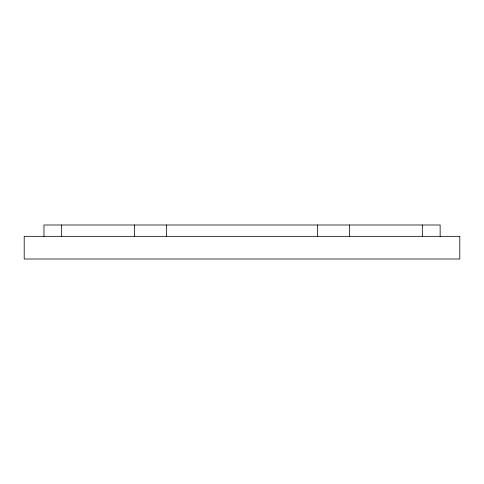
<?xml version="1.0" encoding="UTF-8"?>
<svg xmlns="http://www.w3.org/2000/svg" width="484" height="484" viewBox="0 0 484 484"><rect width="100%" height="100%" fill="white"/><g stroke="black" fill="none" stroke-linecap="round" stroke-linejoin="round"><path stroke-width="0.73" d="M440.144 236.331L440.144 224.993L43.965 224.993L43.965 236.331M422.32 224.993L422.32 236.331M349.599 224.993L349.599 236.331M317.504 224.993L317.504 236.331M166.496 224.993L166.496 236.331M134.401 224.993L134.401 236.331M61.668 224.993L61.668 236.331M459.8 236.331L24.2 236.331L24.2 259.007L459.8 259.007L459.8 236.331"/></g></svg>
